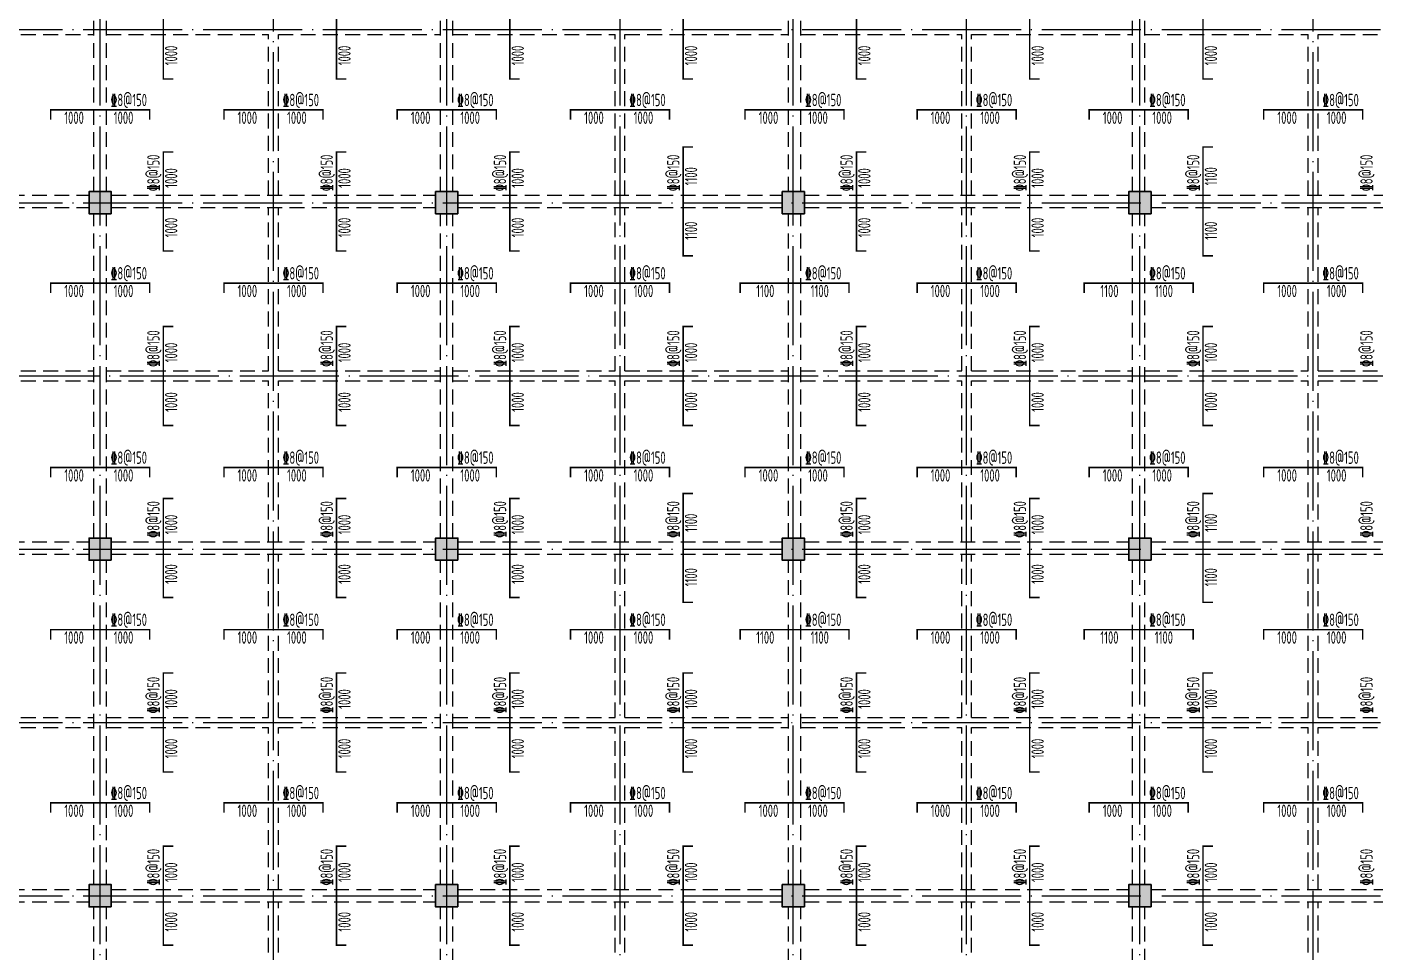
# Model space of a CAD drawing. Extents: x 8243024 to 8945023, y 669070 to 951310.
# Drawn here: x 8891711 to 8918938, y 839703 to 858391 of the extents above; entities that cross this region are included whole.
import ezdxf

# ---------------------------------------------------------------- set-up
doc = ezdxf.new("R2010")
doc.units = 0
doc.header["$LTSCALE"] = 1000
doc.linetypes.add('DASHED', pattern=[0.75, 0.5, -0.25])
doc.linetypes.add('DOTE', pattern=[2.42, 2, -0.2, 0.02, -0.2])
for name, color, linetype in [('BEAM', 4, 'DASHED'), ('DOTE', 1, 'DOTE'), ('柱涂实', 54, 'CONTINUOUS'), ('楼板负筋文字', 7, 'CONTINUOUS')]:
    doc.layers.add(name, color=color, linetype=linetype)
for name, color, linetype, lineweight in [('柱', 2, 'CONTINUOUS', 35), ('楼板负筋标注', 84, 'CONTINUOUS', 25), ('楼板负筋钢筋', 1, 'CONTINUOUS', 35)]:
    doc.layers.add(name, color=color, linetype=linetype, lineweight=lineweight)
doc.styles.add('TSSD_REIN', font='Tssdeng.shx', dxfattribs={"width": 0.7, "bigfont": 'hztxt.shx'})

# ---------------------------------------------------------------- blocks, each defined once
blk = doc.blocks.new('2b')
at = {"layer": '柱涂实'}
for points in [[(7769556, 825980), (7769556, 826430), (7769106, 826430), (7769106, 825980)], [(7776556, 825980), (7776556, 826430), (7776106, 826430), (7776106, 825980)], [(7783556, 825980), (7783556, 826430), (7783106, 826430), (7783106, 825980)], [(7790556, 825980), (7790556, 826430), (7790106, 826430), (7790106, 825980)], [(7769556, 818980), (7769556, 819430), (7769106, 819430), (7769106, 818980)], [(7776556, 818980), (7776556, 819430), (7776106, 819430), (7776106, 818980)], [(7783556, 818980), (7783556, 819430), (7783106, 819430), (7783106, 818980)], [(7790556, 818980), (7790556, 819430), (7790106, 819430), (7790106, 818980)], [(7769556, 811980), (7769556, 812430), (7769106, 812430), (7769106, 811980)], [(7776556, 811980), (7776556, 812430), (7776106, 812430), (7776106, 811980)], [(7783556, 811980), (7783556, 812430), (7783106, 812430), (7783106, 811980)], [(7790556, 811980), (7790556, 812430), (7790106, 812430), (7790106, 811980)]]:
    blk.add_hatch(color=256, dxfattribs=at).paths.add_polyline_path(points)
at = {"layer": 'BEAM', "ltscale": 0.6}
for p, q in [((7769206, 826430), (7769206, 832980)), ((7769456, 826430), (7769456, 832980)), ((7776206, 826430), (7776206, 832980)), ((7776456, 826430), (7776456, 832980)), ((7783231, 826430), (7783231, 832980)), ((7783481, 826430), (7783481, 832980)), ((7790181, 826430), (7790181, 832980)), ((7790431, 826430), (7790431, 832980)), ((7765931, 829605), (7769206, 829605)), ((7769456, 829605), (7772731, 829605)), ((7772731, 826355), (7772731, 829605)), ((7772931, 829605), (7776206, 829605)), ((7772931, 826355), (7772931, 829605)), ((7776456, 829605), (7779731, 829605)), ((7779731, 826355), (7779731, 829605)), ((7779931, 829605), (7783231, 829605)), ((7779931, 826355), (7779931, 829605)), ((7783481, 829605), (7786731, 829605)), ((7786731, 826355), (7786731, 829605)), ((7786931, 829605), (7790181, 829605)), ((7786931, 826355), (7786931, 829605)), ((7790431, 829605), (7793731, 829605)), ((7793731, 826355), (7793731, 829605)), ((7793931, 829605), (7797206, 829605)), ((7793931, 826355), (7793931, 829605)), ((7762556, 826355), (7769106, 826355)), ((7769556, 826355), (7776106, 826355)), ((7776556, 826355), (7783106, 826355)), ((7783556, 826355), (7790106, 826355)), ((7790556, 826355), (7797106, 826355)), ((7762556, 826105), (7769106, 826105)), ((7769556, 826105), (7776106, 826105)), ((7772731, 822805), (7772731, 826105)), ((7772931, 822805), (7772931, 826105)), ((7776556, 826105), (7783106, 826105)), ((7779731, 822805), (7779731, 826105)), ((7779931, 822805), (7779931, 826105)), ((7783556, 826105), (7790106, 826105)), ((7786731, 822805), (7786731, 826105)), ((7786931, 822805), (7786931, 826105)), ((7790556, 826105), (7797106, 826105)), ((7793731, 822805), (7793731, 826105)), ((7793931, 822805), (7793931, 826105)), ((7769206, 819430), (7769206, 825980)), ((7769456, 819430), (7769456, 825980)), ((7776206, 819430), (7776206, 825980)), ((7776456, 819430), (7776456, 825980)), ((7783231, 819430), (7783231, 825980)), ((7783481, 819430), (7783481, 825980)), ((7790181, 819430), (7790181, 825980)), ((7790431, 819430), (7790431, 825980)), ((7765931, 822805), (7769206, 822805)), ((7769456, 822805), (7772731, 822805)), ((7772931, 822805), (7776206, 822805)), ((7776456, 822805), (7779731, 822805)), ((7779931, 822805), (7783231, 822805)), ((7783481, 822805), (7786731, 822805)), ((7786931, 822805), (7790181, 822805)), ((7790431, 822805), (7793731, 822805)), ((7793931, 822805), (7797206, 822805)), ((7765931, 822605), (7769206, 822605)), ((7769456, 822605), (7772731, 822605)), ((7772731, 819355), (7772731, 822605)), ((7772931, 822605), (7776206, 822605)), ((7772931, 819355), (7772931, 822605)), ((7776456, 822605), (7779731, 822605)), ((7779731, 819355), (7779731, 822605)), ((7779931, 822605), (7783231, 822605)), ((7779931, 819355), (7779931, 822605)), ((7783481, 822605), (7786731, 822605)), ((7786731, 819355), (7786731, 822605)), ((7786931, 822605), (7790181, 822605)), ((7786931, 819355), (7786931, 822605)), ((7790431, 822605), (7793731, 822605)), ((7793731, 819355), (7793731, 822605)), ((7793931, 822605), (7797206, 822605)), ((7793931, 819355), (7793931, 822605)), ((7762556, 819355), (7769106, 819355)), ((7769556, 819355), (7776106, 819355)), ((7776556, 819355), (7783106, 819355)), ((7783556, 819355), (7790106, 819355)), ((7790556, 819355), (7797106, 819355)), ((7762556, 819105), (7769106, 819105)), ((7769206, 812430), (7769206, 818980)), ((7769456, 812430), (7769456, 818980)), ((7769556, 819105), (7776106, 819105)), ((7772731, 815805), (7772731, 819105)), ((7772931, 815805), (7772931, 819105)), ((7776206, 812430), (7776206, 818980)), ((7776456, 812430), (7776456, 818980)), ((7776556, 819105), (7783106, 819105)), ((7779731, 815805), (7779731, 819105)), ((7779931, 815805), (7779931, 819105)), ((7783231, 812430), (7783231, 818980)), ((7783481, 812430), (7783481, 818980)), ((7783556, 819105), (7790106, 819105)), ((7786731, 815805), (7786731, 819105)), ((7786931, 815805), (7786931, 819105)), ((7790181, 812430), (7790181, 818980)), ((7790431, 812430), (7790431, 818980)), ((7790556, 819105), (7797106, 819105)), ((7793731, 815805), (7793731, 819105)), ((7793931, 815805), (7793931, 819105)), ((7765931, 815805), (7769206, 815805)), ((7769456, 815805), (7772731, 815805)), ((7772931, 815805), (7776206, 815805)), ((7776456, 815805), (7779731, 815805)), ((7779931, 815805), (7783231, 815805)), ((7783481, 815805), (7786731, 815805)), ((7786931, 815805), (7790181, 815805)), ((7790431, 815805), (7793731, 815805)), ((7793931, 815805), (7797206, 815805)), ((7765931, 815605), (7769206, 815605)), ((7769456, 815605), (7772731, 815605)), ((7772731, 812330), (7772731, 815605)), ((7772931, 815605), (7776206, 815605)), ((7772931, 812330), (7772931, 815605)), ((7776456, 815605), (7779731, 815605)), ((7779731, 812330), (7779731, 815605)), ((7779931, 815605), (7783231, 815605)), ((7779931, 812330), (7779931, 815605)), ((7783481, 815605), (7786731, 815605)), ((7786731, 812330), (7786731, 815605)), ((7786931, 815605), (7790181, 815605)), ((7786931, 812330), (7786931, 815605)), ((7790431, 815605), (7793731, 815605)), ((7793731, 812330), (7793731, 815605)), ((7793931, 815605), (7797206, 815605)), ((7793931, 812330), (7793931, 815605)), ((7762556, 812330), (7769106, 812330)), ((7769556, 812330), (7776106, 812330)), ((7776556, 812330), (7783106, 812330)), ((7783556, 812330), (7790106, 812330)), ((7790556, 812330), (7797106, 812330)), ((7762556, 812080), (7769106, 812080)), ((7769206, 805430), (7769206, 811980)), ((7769456, 805430), (7769456, 811980)), ((7769556, 812080), (7776106, 812080)), ((7772731, 808805), (7772731, 812080)), ((7772931, 808805), (7772931, 812080)), ((7776206, 805430), (7776206, 811980)), ((7776456, 805430), (7776456, 811980)), ((7776556, 812080), (7783106, 812080)), ((7779731, 808805), (7779731, 812080)), ((7779931, 808805), (7779931, 812080)), ((7783231, 805430), (7783231, 811980)), ((7783481, 805430), (7783481, 811980)), ((7783556, 812080), (7790106, 812080)), ((7786731, 808805), (7786731, 812080)), ((7786931, 808805), (7786931, 812080)), ((7790181, 805430), (7790181, 811980)), ((7790431, 805430), (7790431, 811980)), ((7790556, 812080), (7797106, 812080)), ((7793731, 808805), (7793731, 812080)), ((7793931, 808805), (7793931, 812080))]:
    blk.add_line(p, q, dxfattribs=at)
at = {"layer": '柱'}
for points in [[(7769556, 825980), (7769556, 826430), (7769106, 826430), (7769106, 825980)], [(7776556, 825980), (7776556, 826430), (7776106, 826430), (7776106, 825980)], [(7783556, 825980), (7783556, 826430), (7783106, 826430), (7783106, 825980)], [(7790556, 825980), (7790556, 826430), (7790106, 826430), (7790106, 825980)], [(7769556, 818980), (7769556, 819430), (7769106, 819430), (7769106, 818980)], [(7776556, 818980), (7776556, 819430), (7776106, 819430), (7776106, 818980)], [(7783556, 818980), (7783556, 819430), (7783106, 819430), (7783106, 818980)], [(7790556, 818980), (7790556, 819430), (7790106, 819430), (7790106, 818980)], [(7769556, 811980), (7769556, 812430), (7769106, 812430), (7769106, 811980)], [(7776556, 811980), (7776556, 812430), (7776106, 812430), (7776106, 811980)], [(7783556, 811980), (7783556, 812430), (7783106, 812430), (7783106, 811980)], [(7790556, 811980), (7790556, 812430), (7790106, 812430), (7790106, 811980)]]:
    blk.add_lwpolyline(points, close=True, dxfattribs=at)
at = {"layer": '柱涂实', "linetype": 'Continuous'}
for points in [[(7769556, 825980), (7769556, 826430), (7769106, 826430), (7769106, 825980)], [(7776556, 825980), (7776556, 826430), (7776106, 826430), (7776106, 825980)], [(7783556, 825980), (7783556, 826430), (7783106, 826430), (7783106, 825980)], [(7790556, 825980), (7790556, 826430), (7790106, 826430), (7790106, 825980)], [(7769556, 818980), (7769556, 819430), (7769106, 819430), (7769106, 818980)], [(7776556, 818980), (7776556, 819430), (7776106, 819430), (7776106, 818980)], [(7783556, 818980), (7783556, 819430), (7783106, 819430), (7783106, 818980)], [(7790556, 818980), (7790556, 819430), (7790106, 819430), (7790106, 818980)], [(7769556, 811980), (7769556, 812430), (7769106, 812430), (7769106, 811980)], [(7776556, 811980), (7776556, 812430), (7776106, 812430), (7776106, 811980)], [(7783556, 811980), (7783556, 812430), (7783106, 812430), (7783106, 811980)], [(7790556, 811980), (7790556, 812430), (7790106, 812430), (7790106, 811980)]]:
    blk.add_lwpolyline(points, close=True, dxfattribs=at)

msp = doc.modelspace()

# ---------------------------------------------------------------- linework, layer by layer
at = {"layer": 'DOTE'}
for p, q in [((8893189.1, 825341.4), (8893189.1, 870341.4)), ((8896689.1, 826841.4), (8896689.1, 870341.4)), ((8900189.1, 825341.4), (8900189.1, 870341.4)), ((8907189.1, 825341.4), (8907189.1, 870341.4)), ((8914189.1, 825341.4), (8914189.1, 870341.4)), ((8917689.1, 826841.4), (8917689.1, 870341.4)), ((8910689.1, 825341.4), (8910689.1, 865741.4)), ((8903689.1, 825341.4), (8903689.1, 861841.4)), ((8800889.1, 858341.4), (8928189.1, 858341.4)), ((8800889.1, 854841.4), (8931189.1, 854841.4)), ((8808889.1, 851341.4), (8931189.1, 851341.4)), ((8800889.1, 847841.4), (8931189.1, 847841.4)), ((8800889.1, 844341.4), (8928189.1, 844341.4)), ((8800889.1, 840841.4), (8931189.1, 840841.4))]:
    msp.add_line(p, q, dxfattribs=at)
at = {"layer": '楼板负筋钢筋', "const_width": 30}
for points in [[(8894664.1, 857341.4), (8894464.1, 857341.4), (8894464.1, 859341.4), (8894664.1, 859341.4)], [(8898164.1, 857341.4), (8897964.1, 857341.4), (8897964.1, 859341.4), (8898164.1, 859341.4)], [(8901664.1, 857341.4), (8901464.1, 857341.4), (8901464.1, 859341.4), (8901664.1, 859341.4)], [(8905164.2, 857341.4), (8904964.2, 857341.4), (8904964.2, 859341.4), (8905164.2, 859341.4)], [(8908664.1, 857341.4), (8908464.1, 857341.4), (8908464.1, 859341.4), (8908664.1, 859341.4)], [(8912164.1, 857341.4), (8911964.1, 857341.4), (8911964.1, 859341.4), (8912164.1, 859341.4)], [(8915664.1, 857341.4), (8915464.1, 857341.4), (8915464.1, 859341.4), (8915664.1, 859341.4)], [(8892189.1, 856516.4), (8892189.1, 856716.4), (8894189.1, 856716.4), (8894189.1, 856516.4)], [(8895689.1, 856516.4), (8895689.1, 856716.4), (8897689.1, 856716.4), (8897689.1, 856516.4)], [(8899189.1, 856516.4), (8899189.1, 856716.4), (8901189.1, 856716.4), (8901189.1, 856516.4)], [(8902689.1, 856516.4), (8902689.1, 856716.4), (8904689.1, 856716.4), (8904689.1, 856516.4)], [(8906214.1, 856516.4), (8906214.1, 856716.4), (8908214.1, 856716.4), (8908214.1, 856516.4)], [(8909689.1, 856516.4), (8909689.1, 856716.4), (8911689.1, 856716.4), (8911689.1, 856516.4)], [(8913164.1, 856516.4), (8913164.1, 856716.4), (8915164.1, 856716.4), (8915164.1, 856516.4)], [(8916689.1, 856516.4), (8916689.1, 856716.4), (8918689.1, 856716.4), (8918689.1, 856516.4)], [(8894664.1, 853866.4), (8894464.1, 853866.4), (8894464.1, 855866.4), (8894664.1, 855866.4)], [(8898164.1, 853866.4), (8897964.1, 853866.4), (8897964.1, 855866.4), (8898164.1, 855866.4)], [(8901664.1, 853866.4), (8901464.1, 853866.4), (8901464.1, 855866.4), (8901664.1, 855866.4)], [(8905164.2, 853766.4), (8904964.2, 853766.4), (8904964.2, 855966.4), (8905164.2, 855966.4)], [(8908664.1, 853866.4), (8908464.1, 853866.4), (8908464.1, 855866.4), (8908664.1, 855866.4)], [(8912164.1, 853866.4), (8911964.1, 853866.4), (8911964.1, 855866.4), (8912164.1, 855866.4)], [(8915664.1, 853766.4), (8915464.1, 853766.4), (8915464.1, 855966.4), (8915664.1, 855966.4)], [(8892189.1, 853016.4), (8892189.1, 853216.4), (8894189.1, 853216.4), (8894189.1, 853016.4)], [(8895689.1, 853016.4), (8895689.1, 853216.4), (8897689.1, 853216.4), (8897689.1, 853016.4)], [(8899189.1, 853016.4), (8899189.1, 853216.4), (8901189.1, 853216.4), (8901189.1, 853016.4)], [(8902689.1, 853016.4), (8902689.1, 853216.4), (8904689.1, 853216.4), (8904689.1, 853016.4)], [(8906114.1, 853016.4), (8906114.1, 853216.4), (8908314.1, 853216.4), (8908314.1, 853016.4)], [(8909689.1, 853016.4), (8909689.1, 853216.4), (8911689.1, 853216.4), (8911689.1, 853016.4)], [(8913064.1, 853016.4), (8913064.1, 853216.4), (8915264.1, 853216.4), (8915264.1, 853016.4)], [(8916689.1, 853016.4), (8916689.1, 853216.4), (8918689.1, 853216.4), (8918689.1, 853016.4)], [(8894664.1, 850341.4), (8894464.1, 850341.4), (8894464.1, 852341.4), (8894664.1, 852341.4)], [(8898164.1, 850341.4), (8897964.1, 850341.4), (8897964.1, 852341.4), (8898164.1, 852341.4)], [(8901664.1, 850341.4), (8901464.1, 850341.4), (8901464.1, 852341.4), (8901664.1, 852341.4)], [(8905164.2, 850341.4), (8904964.2, 850341.4), (8904964.2, 852341.4), (8905164.2, 852341.4)], [(8908664.1, 850341.4), (8908464.1, 850341.4), (8908464.1, 852341.4), (8908664.1, 852341.4)], [(8912164.1, 850341.4), (8911964.1, 850341.4), (8911964.1, 852341.4), (8912164.1, 852341.4)], [(8915664.1, 850341.4), (8915464.1, 850341.4), (8915464.1, 852341.4), (8915664.1, 852341.4)], [(8892189.1, 849291.4), (8892189.1, 849491.4), (8894189.1, 849491.4), (8894189.1, 849291.4)], [(8895689.1, 849291.4), (8895689.1, 849491.4), (8897689.1, 849491.4), (8897689.1, 849291.4)], [(8899189.1, 849291.4), (8899189.1, 849491.4), (8901189.1, 849491.4), (8901189.1, 849291.4)], [(8902689.1, 849291.4), (8902689.1, 849491.4), (8904689.1, 849491.4), (8904689.1, 849291.4)], [(8906214.1, 849291.4), (8906214.1, 849491.4), (8908214.1, 849491.4), (8908214.1, 849291.4)], [(8909689.1, 849291.4), (8909689.1, 849491.4), (8911689.1, 849491.4), (8911689.1, 849291.4)], [(8913164.1, 849291.4), (8913164.1, 849491.4), (8915164.1, 849491.4), (8915164.1, 849291.4)], [(8916689.1, 849291.4), (8916689.1, 849491.4), (8918689.1, 849491.4), (8918689.1, 849291.4)], [(8905164.2, 846766.4), (8904964.2, 846766.4), (8904964.2, 848966.4), (8905164.2, 848966.4)], [(8915664.1, 846766.4), (8915464.1, 846766.4), (8915464.1, 848966.4), (8915664.1, 848966.4)], [(8894664.1, 846866.4), (8894464.1, 846866.4), (8894464.1, 848866.4), (8894664.1, 848866.4)], [(8898164.1, 846866.4), (8897964.1, 846866.4), (8897964.1, 848866.4), (8898164.1, 848866.4)], [(8901664.1, 846866.4), (8901464.1, 846866.4), (8901464.1, 848866.4), (8901664.1, 848866.4)], [(8908664.1, 846866.4), (8908464.1, 846866.4), (8908464.1, 848866.4), (8908664.1, 848866.4)], [(8912164.1, 846866.4), (8911964.1, 846866.4), (8911964.1, 848866.4), (8912164.1, 848866.4)], [(8892189.1, 846016.4), (8892189.1, 846216.4), (8894189.1, 846216.4), (8894189.1, 846016.4)], [(8895689.1, 846016.4), (8895689.1, 846216.4), (8897689.1, 846216.4), (8897689.1, 846016.4)], [(8899189.1, 846016.4), (8899189.1, 846216.4), (8901189.1, 846216.4), (8901189.1, 846016.4)], [(8902689.1, 846016.4), (8902689.1, 846216.4), (8904689.1, 846216.4), (8904689.1, 846016.4)], [(8906114.1, 846016.4), (8906114.1, 846216.4), (8908314.1, 846216.4), (8908314.1, 846016.4)], [(8909689.1, 846016.4), (8909689.1, 846216.4), (8911689.1, 846216.4), (8911689.1, 846016.4)], [(8913064.1, 846016.4), (8913064.1, 846216.4), (8915264.1, 846216.4), (8915264.1, 846016.4)], [(8916689.1, 846016.4), (8916689.1, 846216.4), (8918689.1, 846216.4), (8918689.1, 846016.4)], [(8894664.1, 843341.4), (8894464.1, 843341.4), (8894464.1, 845341.4), (8894664.1, 845341.4)], [(8898164.1, 843341.4), (8897964.1, 843341.4), (8897964.1, 845341.4), (8898164.1, 845341.4)], [(8901664.1, 843341.4), (8901464.1, 843341.4), (8901464.1, 845341.4), (8901664.1, 845341.4)], [(8905164.2, 843341.4), (8904964.2, 843341.4), (8904964.2, 845341.4), (8905164.2, 845341.4)], [(8908664.1, 843341.4), (8908464.1, 843341.4), (8908464.1, 845341.4), (8908664.1, 845341.4)], [(8912164.1, 843341.4), (8911964.1, 843341.4), (8911964.1, 845341.4), (8912164.1, 845341.4)], [(8915664.1, 843341.4), (8915464.1, 843341.4), (8915464.1, 845341.4), (8915664.1, 845341.4)], [(8892189.1, 842516.4), (8892189.1, 842716.4), (8894189.1, 842716.4), (8894189.1, 842516.4)], [(8895689.1, 842516.4), (8895689.1, 842716.4), (8897689.1, 842716.4), (8897689.1, 842516.4)], [(8899189.1, 842516.4), (8899189.1, 842716.4), (8901189.1, 842716.4), (8901189.1, 842516.4)], [(8902689.1, 842516.4), (8902689.1, 842716.4), (8904689.1, 842716.4), (8904689.1, 842516.4)], [(8906214.1, 842516.4), (8906214.1, 842716.4), (8908214.1, 842716.4), (8908214.1, 842516.4)], [(8909689.1, 842516.4), (8909689.1, 842716.4), (8911689.1, 842716.4), (8911689.1, 842516.4)], [(8913164.1, 842516.4), (8913164.1, 842716.4), (8915164.1, 842716.4), (8915164.1, 842516.4)], [(8916689.1, 842516.4), (8916689.1, 842716.4), (8918689.1, 842716.4), (8918689.1, 842516.4)], [(8894664.1, 839841.4), (8894464.1, 839841.4), (8894464.1, 841841.4), (8894664.1, 841841.4)], [(8898164.1, 839841.4), (8897964.1, 839841.4), (8897964.1, 841841.4), (8898164.1, 841841.4)], [(8901664.1, 839841.4), (8901464.1, 839841.4), (8901464.1, 841841.4), (8901664.1, 841841.4)], [(8905164.2, 839841.4), (8904964.2, 839841.4), (8904964.2, 841841.4), (8905164.2, 841841.4)], [(8908664.1, 839841.4), (8908464.1, 839841.4), (8908464.1, 841841.4), (8908664.1, 841841.4)], [(8912164.1, 839841.4), (8911964.1, 839841.4), (8911964.1, 841841.4), (8912164.1, 841841.4)], [(8915664.1, 839841.4), (8915464.1, 839841.4), (8915464.1, 841841.4), (8915664.1, 841841.4)]]:
    msp.add_lwpolyline(points, dxfattribs=at)

# ---------------------------------------------------------------- block references
at = {"layer": '柱涂实'}
msp.add_blockref('2b', (1123858.3, 28636.5), dxfattribs=at)

# ---------------------------------------------------------------- texts
at = {"layer": '楼板负筋文字', "style": 'TSSD_REIN', "width": 0.65}
for p in [(8893397.9, 856790.5), (8896872.9, 856790.5), (8900397.9, 856790.5), (8903872.9, 856790.5), (8907422.9, 856790.5), (8910872.9, 856790.5), (8914372.9, 856790.5), (8917872.9, 856790.5), (8893397.9, 853290.5), (8896872.9, 853290.5), (8900397.9, 853290.5), (8903872.9, 853290.5), (8907422.9, 853290.5), (8910872.9, 853290.5), (8914372.9, 853290.5), (8917872.9, 853290.5), (8893397.9, 849565.5), (8896872.9, 849565.5), (8900397.9, 849565.5), (8903872.9, 849565.5), (8907422.9, 849565.5), (8910872.9, 849565.5), (8914372.9, 849565.5), (8917872.9, 849565.5), (8893397.9, 846290.5), (8896872.9, 846290.5), (8900397.9, 846290.5), (8903872.9, 846290.5), (8907422.9, 846290.5), (8910872.9, 846290.5), (8914372.9, 846290.5), (8917872.9, 846290.5), (8893397.9, 842790.5), (8896872.9, 842790.5), (8900397.9, 842790.5), (8903872.9, 842790.5), (8907422.9, 842790.5), (8910872.9, 842790.5), (8914372.9, 842790.5), (8917872.9, 842790.5)]:
    msp.add_text('%%1328@150', height=250, dxfattribs=at).set_placement(p)
for p in [(8894390, 855075.2), (8897890, 855075.2), (8901390, 855075.2), (8904890, 855075.2), (8908390, 855075.2), (8911890, 855075.2), (8915390, 855075.2), (8918890, 855075.2), (8894390, 851525.2), (8897890, 851525.2), (8901390, 851525.2), (8904890, 851525.2), (8908390, 851525.2), (8911890, 851525.2), (8915390, 851525.2), (8918890, 851525.2), (8894390, 848075.2), (8897890, 848075.2), (8901390, 848075.2), (8904890, 848075.2), (8908390, 848075.2), (8911890, 848075.2), (8915390, 848075.2), (8918890, 848075.2), (8894390, 844525.2), (8897890, 844525.2), (8901390, 844525.2), (8904890, 844525.2), (8908390, 844525.2), (8911890, 844525.2), (8915390, 844525.2), (8918890, 844525.2), (8894390, 841050.2), (8897890, 841050.2), (8901390, 841050.2), (8904890, 841050.2), (8908390, 841050.2), (8911890, 841050.2), (8915390, 841050.2), (8918890, 841050.2)]:
    msp.add_text('%%1328@150', height=250, rotation=450, dxfattribs=at).set_placement(p)
at = {"layer": '楼板负筋标注', "style": 'TSSD_REIN', "width": 0.65}
for s, p in [('1000', (8894748.3, 857616.4)), ('1000', (8898248.3, 857616.4)), ('1000', (8901748.3, 857616.4)), ('1000', (8905248.3, 857616.4)), ('1000', (8908748.3, 857616.4)), ('1000', (8912248.3, 857616.4)), ('1000', (8915748.3, 857616.4)), ('1000', (8894748.3, 855141.4)), ('1000', (8898248.3, 855141.4)), ('1000', (8901748.3, 855141.4)), ('1100', (8905248.3, 855191.4)), ('1000', (8908748.3, 855141.4)), ('1000', (8912248.3, 855141.4)), ('1100', (8915748.3, 855191.4)), ('1000', (8894748.3, 854141.4)), ('1000', (8898248.3, 854141.4)), ('1000', (8901748.3, 854141.4)), ('1100', (8905248.3, 854091.4)), ('1000', (8908748.3, 854141.4)), ('1000', (8912248.3, 854141.4)), ('1100', (8915748.3, 854091.4)), ('1000', (8894748.3, 851616.4)), ('1000', (8898248.3, 851616.4)), ('1000', (8901748.3, 851616.4)), ('1000', (8905248.3, 851616.4)), ('1000', (8908748.3, 851616.4)), ('1000', (8912248.3, 851616.4)), ('1000', (8915748.3, 851616.4)), ('1000', (8894748.3, 850616.4)), ('1000', (8898248.3, 850616.4)), ('1000', (8901748.3, 850616.4)), ('1000', (8905248.3, 850616.4)), ('1000', (8908748.3, 850616.4)), ('1000', (8912248.3, 850616.4)), ('1000', (8915748.3, 850616.4)), ('1000', (8894748.3, 848141.4)), ('1000', (8898248.3, 848141.4)), ('1000', (8901748.3, 848141.4)), ('1100', (8905248.3, 848191.4)), ('1000', (8908748.3, 848141.4)), ('1000', (8912248.3, 848141.4)), ('1100', (8915748.3, 848191.4)), ('1000', (8894748.3, 847141.4)), ('1000', (8898248.3, 847141.4)), ('1000', (8901748.3, 847141.4)), ('1100', (8905248.3, 847091.4)), ('1000', (8908748.3, 847141.4)), ('1000', (8912248.3, 847141.4)), ('1100', (8915748.3, 847091.4)), ('1000', (8894748.3, 844616.4)), ('1000', (8898248.3, 844616.4)), ('1000', (8901748.3, 844616.4)), ('1000', (8905248.3, 844616.4)), ('1000', (8908748.3, 844616.4)), ('1000', (8912248.3, 844616.4)), ('1000', (8915748.3, 844616.4)), ('1000', (8894748.3, 843616.4)), ('1000', (8898248.3, 843616.4)), ('1000', (8901748.3, 843616.4)), ('1000', (8905248.3, 843616.4)), ('1000', (8908748.3, 843616.4)), ('1000', (8912248.3, 843616.4)), ('1000', (8915748.3, 843616.4)), ('1000', (8894748.3, 841116.4)), ('1000', (8898248.3, 841116.4)), ('1000', (8901748.3, 841116.4)), ('1000', (8905248.3, 841116.4)), ('1000', (8908748.3, 841116.4)), ('1000', (8912248.3, 841116.4)), ('1000', (8915748.3, 841116.4)), ('1000', (8894748.3, 840116.4)), ('1000', (8898248.3, 840116.4)), ('1000', (8901748.3, 840116.4)), ('1000', (8905248.3, 840116.4)), ('1000', (8908748.3, 840116.4)), ('1000', (8912248.3, 840116.4)), ('1000', (8915748.3, 840116.4))]:
    msp.add_text(s, height=250, rotation=90, dxfattribs=at).set_placement(p)
for s, p in [('1000', (8892464.1, 856432.3)), ('1000', (8893464.1, 856432.3)), ('1000', (8895964.1, 856432.3)), ('1000', (8896964.1, 856432.3)), ('1000', (8899464.1, 856432.3)), ('1000', (8900464.1, 856432.3)), ('1000', (8902964.1, 856432.3)), ('1000', (8903964.1, 856432.3)), ('1000', (8906489.1, 856432.3)), ('1000', (8907489.1, 856432.3)), ('1000', (8909964.1, 856432.3)), ('1000', (8910964.1, 856432.3)), ('1000', (8913439.1, 856432.3)), ('1000', (8914439.1, 856432.3)), ('1000', (8916964.1, 856432.3)), ('1000', (8917964.1, 856432.3)), ('1000', (8892464.1, 852932.3)), ('1000', (8893464.1, 852932.3)), ('1000', (8895964.1, 852932.3)), ('1000', (8896964.1, 852932.3)), ('1000', (8899464.1, 852932.3)), ('1000', (8900464.1, 852932.3)), ('1000', (8902964.1, 852932.3)), ('1000', (8903964.1, 852932.3)), ('1100', (8906439.1, 852932.3)), ('1100', (8907539.1, 852932.3)), ('1000', (8909964.1, 852932.3)), ('1000', (8910964.1, 852932.3)), ('1100', (8913389.1, 852932.3)), ('1100', (8914489.1, 852932.3)), ('1000', (8916964.1, 852932.3)), ('1000', (8917964.1, 852932.3)), ('1000', (8892464.1, 849207.3)), ('1000', (8893464.1, 849207.3)), ('1000', (8895964.1, 849207.3)), ('1000', (8896964.1, 849207.3)), ('1000', (8899464.1, 849207.3)), ('1000', (8900464.1, 849207.3)), ('1000', (8902964.1, 849207.3)), ('1000', (8903964.1, 849207.3)), ('1000', (8906489.1, 849207.3)), ('1000', (8907489.1, 849207.3)), ('1000', (8909964.1, 849207.3)), ('1000', (8910964.1, 849207.3)), ('1000', (8913439.1, 849207.3)), ('1000', (8914439.1, 849207.3)), ('1000', (8916964.1, 849207.3)), ('1000', (8917964.1, 849207.3)), ('1000', (8892464.1, 845932.3)), ('1000', (8893464.1, 845932.3)), ('1000', (8895964.1, 845932.3)), ('1000', (8896964.1, 845932.3)), ('1000', (8899464.1, 845932.3)), ('1000', (8900464.1, 845932.3)), ('1000', (8902964.1, 845932.3)), ('1000', (8903964.1, 845932.3)), ('1100', (8906439.1, 845932.3)), ('1100', (8907539.1, 845932.3)), ('1000', (8909964.1, 845932.3)), ('1000', (8910964.1, 845932.3)), ('1100', (8913389.1, 845932.3)), ('1100', (8914489.1, 845932.3)), ('1000', (8916964.1, 845932.3)), ('1000', (8917964.1, 845932.3)), ('1000', (8892464.1, 842432.3)), ('1000', (8893464.1, 842432.3)), ('1000', (8895964.1, 842432.3)), ('1000', (8896964.1, 842432.3)), ('1000', (8899464.1, 842432.3)), ('1000', (8900464.1, 842432.3)), ('1000', (8902964.1, 842432.3)), ('1000', (8903964.1, 842432.3)), ('1000', (8906489.1, 842432.3)), ('1000', (8907489.1, 842432.3)), ('1000', (8909964.1, 842432.3)), ('1000', (8910964.1, 842432.3)), ('1000', (8913439.1, 842432.3)), ('1000', (8914439.1, 842432.3)), ('1000', (8916964.1, 842432.3)), ('1000', (8917964.1, 842432.3))]:
    msp.add_text(s, height=250, dxfattribs=at).set_placement(p)

doc.saveas('drawing.dxf')
